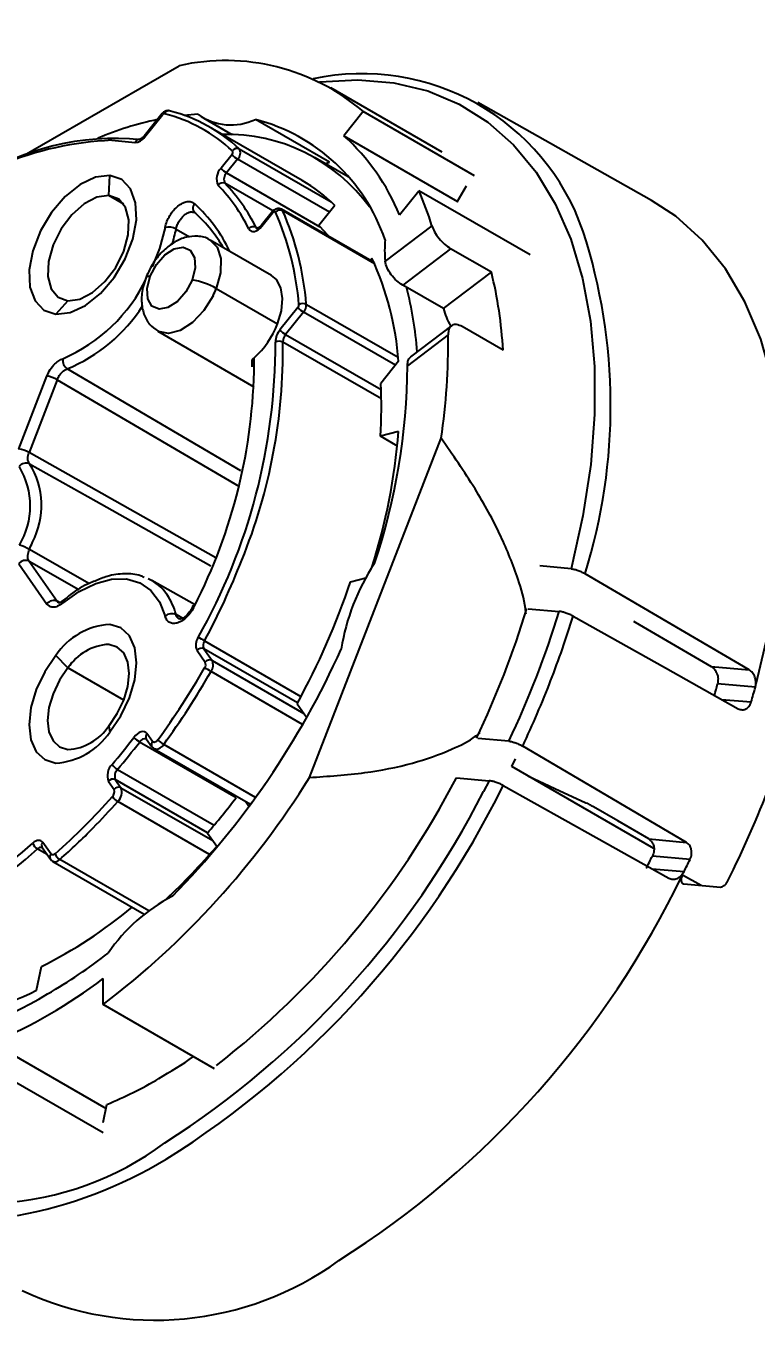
# Model space of a CAD drawing. Header units: millimetres. Extents: x 3975 to 4317, y 206 to 449.
# Drawn here: x 4232.25 to 4246.17, y 275.36 to 300.03 of the extents above; entities that cross this region are included whole.
import ezdxf

# ---------------------------------------------------------------- set-up
doc = ezdxf.new("R2010")
doc.units = ezdxf.units.MM
doc.layers.add('尺寸线', color=3, linetype='Continuous', lineweight=15)
doc.styles.add('VIEW 2.5', font='', dxfattribs={"height": 2.5})
doc.styles.get('VIEW 2.5').set_extended_font_data('SimSun')
doc.dimstyles.new('VIEW 2.5', dxfattribs={"dimtxt": 1, "dimasz": 1, "dimexe": 0.5, "dimexo": 0.2, "dimgap": 0.09, "dimtad": 1, "dimzin": 0, "dimdsep": 46, "dimtxsty": 'VIEW 2.5', "dimcen": 0.09, "dimclrd": 256, "dimclre": 256, "dimclrt": 256, "dimadec": 0, "dimazin": 0, "dimtp": 0.01, "dimtm": 0.01, "dimtfac": 0.6, "dimtmove": 0, "dimatfit": 0, "dimfxl": 1, "dimtolj": 1, "dimtzin": 0, "dimarcsym": 0})

# ---------------------------------------------------------------- blocks, each defined once
blk = doc.blocks.new('*D62')
at = {"layer": 'Defpoints', "color": 0, "transparency": 16777216}
for p in [(4235.3, 348.29), (4234.024, 346.692)]:
    blk.add_point(p, dxfattribs=at)
at = {"layer": '尺寸线', "lineweight": -2, "transparency": 16777216}
for p, q in [((4235.925, 349.071), (4236.549, 349.853)), ((4235.3, 348.29), (4234.024, 346.692)), ((4233.4, 345.911), (4182.184, 281.804))]:
    blk.add_line(p, q, dxfattribs=at)
at = {"layer": '尺寸线', "transparency": 16777216}
for points in [[(4235.794, 349.175), (4236.055, 348.967), (4235.3, 348.29)], [(4233.27, 346.015), (4233.53, 345.807), (4234.024, 346.692)]]:
    blk.add_solid(points, dxfattribs=at)
at = {"layer": '尺寸线', "transparency": 16777216, "insert": (4202.957, 307.807), "char_height": 2.5, "attachment_point": 5, "rotation": 51.3779, "style": 'VIEW 2.5'}
blk.add_mtext('\\A1;∅2.0%%P0.1 * 2\\P(Plastic pillars used for positioning)', dxfattribs=at)

msp = doc.modelspace()

# ---------------------------------------------------------------- linework, layer by layer
at = {"color": 7, "linetype": 'Continuous', "lineweight": 25}
for p, q in [((4232.176, 297.541), (4235.174, 299.272)), ((4240.185, 297.623), (4238.064, 298.848)), ((4244.177, 296.704), (4240.868, 298.567)), ((4234.85, 298.358), (4234.507, 297.931)), ((4234.514, 297.909), (4234.857, 298.336)), ((4234.85, 298.358), (4234.851, 298.359)), ((4235.531, 298.345), (4235.269, 298.325)), ((4238.683, 298.397), (4238.312, 297.935)), ((4240.805, 297.172), (4238.683, 298.397)), ((4235.642, 298.269), (4236.178, 297.96)), ((4237.517, 297.085), (4235.767, 298.095)), ((4238.041, 297.43), (4236.627, 298.247)), ((4238.312, 297.935), (4240.48, 296.683)), ((4236.182, 297.579), (4235.972, 297.318)), ((4236.288, 297.488), (4236.078, 297.227)), ((4238.394, 297.156), (4237.767, 297.518)), ((4237.965, 297.404), (4238.041, 297.43)), ((4233.831, 296.796), (4233.849, 297.176)), ((4239.373, 296.426), (4239.744, 296.887)), ((4241.865, 295.663), (4239.744, 296.887)), ((4240.474, 296.674), (4240.653, 296.984)), ((4238.142, 296.607), (4237.833, 296.224)), ((4236.952, 296.495), (4236.742, 296.234)), ((4236.75, 296.212), (4236.96, 296.473)), ((4236.952, 296.495), (4236.953, 296.496)), ((4238.888, 295.518), (4237.123, 296.537)), ((4239.989, 296.22), (4239.1, 295.544)), ((4236.935, 295.274), (4235.766, 295.945)), ((4238.815, 295.56), (4238.849, 295.601)), ((4240.347, 295.783), (4239.434, 295.089)), ((4241.125, 295.334), (4240.347, 295.783)), ((4240.212, 294.64), (4241.125, 295.334)), ((4235.879, 295.023), (4237.048, 294.349)), ((4240.212, 294.64), (4239.434, 295.089)), ((4233.053, 294.791), (4232.823, 294.533)), ((4237.438, 294.664), (4237.095, 294.237)), ((4237.544, 294.573), (4237.201, 294.146)), ((4234.765, 294.212), (4236.599, 293.148)), ((4240.298, 294.14), (4239.523, 293.551)), ((4240.37, 294.319), (4239.581, 293.719)), ((4241.346, 293.849), (4240.568, 294.298)), ((4236.557, 293.664), (4236.558, 293.531)), ((4239.354, 293.636), (4239.015, 293.215)), ((4232.114, 291.967), (4232.652, 293.354)), ((4232.849, 293.285), (4232.311, 291.898)), ((4237.656, 285.701), (4240.165, 292.171)), ((4239.357, 292.299), (4239.01, 292.206)), ((4239.332, 292.02), (4239.01, 292.206)), ((4233.592, 290.967), (4234.345, 290.542)), ((4232.114, 289.774), (4232.652, 289.008)), ((4232.311, 289.827), (4232.849, 289.061)), ((4242.647, 289.681), (4242.048, 289.735)), ((4235.466, 288.998), (4234.649, 289.458)), ((4238.442, 289.433), (4238.734, 289.511)), ((4241.827, 288.92), (4242.419, 288.867)), ((4233.053, 287.79), (4232.823, 288.027)), ((4235.513, 288.12), (4235.67, 287.897)), ((4235.645, 288.156), (4235.802, 287.932)), ((4245.316, 287.817), (4246.041, 287.752)), ((4246.156, 287.421), (4245.435, 287.485)), ((4237.421, 287.108), (4237.603, 286.849)), ((4233.831, 286.683), (4233.849, 286.569)), ((4234.666, 286.386), (4234.558, 286.539)), ((4234.414, 286.371), (4234.419, 286.378)), ((4234.547, 286.441), (4234.655, 286.287)), ((4234.547, 286.441), (4234.547, 286.441)), ((4234.698, 286.248), (4236.53, 285.19)), ((4241.459, 286.393), (4240.867, 286.446)), ((4241.512, 285.909), (4241.582, 286.054)), ((4244.222, 284.345), (4241.512, 285.909)), ((4233.823, 285.625), (4233.931, 285.472)), ((4233.955, 285.66), (4234.063, 285.507)), ((4240.459, 285.695), (4241.085, 285.639)), ((4236.501, 285.151), (4236.435, 285.245)), ((4235.712, 284.641), (4235.889, 284.389)), ((4244.126, 284.529), (4244.843, 284.465)), ((4232.562, 284.365), (4232.719, 284.142)), ((4232.562, 284.365), (4232.562, 284.365)), ((4232.73, 284.24), (4232.573, 284.464)), ((4232.762, 284.102), (4234.508, 283.095)), ((4244.911, 284.138), (4244.194, 284.202)), ((4244.794, 283.675), (4245.491, 283.612)), ((4234.505, 283.092), (4234.499, 283.1)), ((4232.454, 281.645), (4232.547, 282.099)), ((4233.725, 281.374), (4233.725, 281.869)), ((4235.846, 280.149), (4233.725, 281.374)), ((4231.604, 280.644), (4233.779, 279.388)), ((4233.725, 278.924), (4231.604, 280.149)), ((4233.725, 279.126), (4233.795, 279.469))]:
    msp.add_line(p, q, dxfattribs=at)
at = {"color": 8, "linetype": 'Continuous', "lineweight": 25}
for p, q in [((4233.888, 297.849), (4234.331, 297.808)), ((4236.319, 297.687), (4238.069, 296.677)), ((4238.038, 296.478), (4236.288, 297.488)), ((4236.078, 297.227), (4237.857, 296.2)), ((4236.96, 296.502), (4236.045, 297.031)), ((4234.116, 296.631), (4233.831, 296.796)), ((4237.146, 296.51), (4238.896, 295.5)), ((4235.114, 296.157), (4235.368, 296.006)), ((4236.635, 296.191), (4236.667, 296.172)), ((4237.597, 294.722), (4239.347, 293.712)), ((4239.295, 293.563), (4237.544, 294.573)), ((4237.201, 294.146), (4239.021, 293.096)), ((4239.027, 292.92), (4237.148, 294.004)), ((4236.604, 293.588), (4236.601, 293.705)), ((4236.347, 291.55), (4233.038, 293.493)), ((4232.849, 293.285), (4236.309, 291.255)), ((4235.869, 289.892), (4232.311, 291.898)), ((4232.319, 291.684), (4233.592, 290.967)), ((4234.345, 290.542), (4235.774, 289.737)), ((4233.452, 289.402), (4232.319, 290.05)), ((4232.311, 289.827), (4233.26, 289.284)), ((4232.905, 289.03), (4232.849, 289.061)), ((4235.267, 288.721), (4235.114, 288.806)), ((4235.658, 288.306), (4237.495, 287.245)), ((4237.43, 287.125), (4235.645, 288.156)), ((4234.116, 287.177), (4233.053, 287.79)), ((4237.526, 286.714), (4235.78, 287.723)), ((4235.802, 287.932), (4237.552, 286.922)), ((4245.512, 287.191), (4246.077, 287.141)), ((4236.259, 285.316), (4234.419, 286.378)), ((4236.628, 285.323), (4234.878, 286.333)), ((4233.998, 285.854), (4235.84, 284.791)), ((4235.715, 284.644), (4233.955, 285.66)), ((4234.063, 285.507), (4235.813, 284.497)), ((4241.085, 285.639), (4240.976, 285.433)), ((4235.751, 284.232), (4234.001, 285.242)), ((4232.656, 284.232), (4232.469, 284.34)), ((4234.592, 283.161), (4232.899, 284.139)), ((4244.187, 283.963), (4244.798, 283.908)), ((4245.126, 283.645), (4244.765, 283.842))]:
    msp.add_line(p, q, dxfattribs=at)
at = {"color": 8, "linetype": 'Continuous', "lineweight": 25, "flags": 128}
for points in [[(4237.845, 298.964), (4237.855, 298.966), (4238.576, 299.004), (4239.263, 298.946), (4239.91, 298.79), (4240.509, 298.539), (4241.057, 298.195), (4241.548, 297.761), (4241.978, 297.241), (4242.342, 296.639), (4242.638, 295.962), (4242.863, 295.214), (4243.014, 294.404), (4243.091, 293.538), (4243.092, 292.624), (4243.018, 291.671), (4242.869, 290.687), (4242.647, 289.681)], [(4234.857, 298.336), (4234.852, 298.345), (4234.849, 298.353), (4234.85, 298.357), (4234.85, 298.358)], [(4234.507, 297.931), (4234.507, 297.931), (4234.506, 297.926), (4234.509, 297.919), (4234.514, 297.909)], [(4236.96, 296.473), (4236.954, 296.482), (4236.951, 296.489), (4236.952, 296.494), (4236.952, 296.495)], [(4237.123, 296.537), (4237.135, 296.527), (4237.146, 296.51)], [(4234.906, 296.19), (4234.796, 295.786), (4234.659, 295.44)], [(4236.635, 296.191), (4236.646, 296.175), (4236.657, 296.167)], [(4236.742, 296.234), (4236.742, 296.233), (4236.742, 296.228), (4236.744, 296.221), (4236.75, 296.212)], [(4235.767, 295.944), (4235.896, 295.814), (4235.967, 295.597), (4235.961, 295.323), (4235.879, 295.023)], [(4234.542, 295.24), (4234.544, 295.243), (4234.558, 295.253), (4234.584, 295.257), (4234.621, 295.256)], [(4235.818, 294.886), (4235.644, 294.605), (4235.428, 294.376), (4235.195, 294.224), (4234.969, 294.165), (4234.776, 294.206), (4234.765, 294.212)], [(4235.435, 288.97), (4235.436, 288.972), (4235.44, 288.973), (4235.45, 288.971), (4235.464, 288.967)]]:
    msp.add_lwpolyline(points, dxfattribs=at)
at = {"color": 7, "linetype": 'Continuous', "lineweight": 25, "flags": 128}
for points in [[(4233.849, 297.176), (4233.578, 297.145), (4233.287, 297.009), (4233.001, 296.78), (4232.741, 296.476), (4232.53, 296.121), (4232.384, 295.745), (4232.315, 295.378), (4232.329, 295.049), (4232.425, 294.786), (4232.594, 294.609), (4232.823, 294.533)], [(4232.823, 294.533), (4233.094, 294.564), (4233.385, 294.7), (4233.671, 294.929), (4233.931, 295.233), (4234.142, 295.588), (4234.288, 295.964), (4234.357, 296.331), (4234.343, 296.66), (4234.247, 296.923), (4234.078, 297.1), (4233.849, 297.176)], [(4233.831, 296.796), (4233.604, 296.765), (4233.361, 296.64), (4233.126, 296.431), (4232.922, 296.16), (4232.769, 295.854), (4232.681, 295.541), (4232.669, 295.253), (4232.732, 295.018), (4232.864, 294.859), (4233.053, 294.791)], [(4233.053, 294.791), (4233.28, 294.821), (4233.523, 294.947), (4233.758, 295.155), (4233.963, 295.426), (4234.116, 295.733), (4234.203, 296.046), (4234.216, 296.334), (4234.153, 296.569), (4234.02, 296.728), (4233.831, 296.796)], [(4246.174, 287.487), (4246.421, 288.536), (4246.592, 289.563), (4246.683, 290.559), (4246.696, 291.515), (4246.628, 292.423), (4246.482, 293.272), (4246.258, 294.056), (4245.958, 294.768), (4245.586, 295.399), (4245.145, 295.945), (4244.638, 296.401), (4244.177, 296.704)], [(4236.96, 296.473), (4236.966, 296.48), (4236.974, 296.486), (4236.981, 296.49), (4236.989, 296.493), (4236.995, 296.493), (4237.001, 296.491), (4237.006, 296.488), (4237.01, 296.482)], [(4237.112, 296.541), (4237.12, 296.538), (4237.123, 296.537)], [(4236.5, 296.161), (4236.519, 296.135), (4236.543, 296.117), (4236.573, 296.11), (4236.607, 296.112), (4236.643, 296.124), (4236.68, 296.145), (4236.716, 296.175), (4236.75, 296.212)], [(4237.833, 296.224), (4237.937, 296.118), (4238.032, 296.012)], [(4234.621, 295.256), (4234.739, 295.48), (4234.9, 295.665), (4235.079, 295.782), (4235.249, 295.813), (4235.384, 295.755), (4235.464, 295.615), (4235.475, 295.415), (4235.418, 295.185)], [(4235.418, 295.185), (4235.299, 294.961), (4235.138, 294.776), (4234.959, 294.659), (4234.789, 294.628), (4234.654, 294.686), (4234.575, 294.827), (4234.563, 295.027), (4234.621, 295.256)], [(4237.048, 294.349), (4237.121, 294.599), (4237.143, 294.834), (4237.111, 295.038), (4237.029, 295.193), (4236.935, 295.274)], [(4232.955, 289.027), (4233.268, 289.249), (4233.582, 289.403), (4233.886, 289.483), (4234.168, 289.487), (4234.42, 289.414), (4234.632, 289.267), (4234.796, 289.052), (4234.906, 288.775)], [(4246.041, 287.752), (4244.289, 288.78), (4242.912, 289.587)], [(4242.683, 288.777), (4244.446, 287.789), (4245.831, 287.012)], [(4233.849, 286.569), (4234.061, 286.879), (4234.224, 287.219), (4234.326, 287.563), (4234.361, 287.89), (4234.326, 288.176), (4234.224, 288.403), (4234.061, 288.554), (4233.849, 288.619)], [(4243.831, 288.682), (4243.866, 288.662), (4245.316, 287.817)], [(4233.831, 286.683), (4233.992, 286.919), (4234.116, 287.177), (4234.193, 287.438), (4234.22, 287.686), (4234.193, 287.903), (4234.116, 288.075), (4233.992, 288.189), (4233.831, 288.239)], [(4232.823, 288.027), (4232.611, 287.717), (4232.448, 287.377), (4232.346, 287.033), (4232.311, 286.706), (4232.346, 286.42), (4232.448, 286.193), (4232.611, 286.042), (4232.823, 285.977)], [(4233.053, 287.79), (4232.892, 287.554), (4232.769, 287.297), (4232.691, 287.036), (4232.664, 286.788), (4232.691, 286.571), (4232.769, 286.399), (4232.892, 286.284), (4233.053, 286.234)], [(4234.558, 286.539), (4234.538, 286.56), (4234.511, 286.573), (4234.481, 286.577), (4234.447, 286.571), (4234.412, 286.556), (4234.377, 286.533), (4234.342, 286.503), (4234.311, 286.466)], [(4234.655, 286.287), (4234.653, 286.29), (4234.648, 286.301)], [(4234.767, 286.418), (4234.754, 286.402), (4234.741, 286.39), (4234.726, 286.38), (4234.712, 286.373), (4234.698, 286.371), (4234.685, 286.372), (4234.674, 286.377), (4234.666, 286.386)], [(4234.725, 286.239), (4234.714, 286.241), (4234.698, 286.248)], [(4244.843, 284.465), (4243.095, 285.492), (4241.721, 286.3)], [(4241.351, 285.549), (4243.119, 284.56), (4244.507, 283.784)], [(4241.829, 285.726), (4242.334, 285.493), (4242.926, 285.22)], [(4244.126, 284.529), (4243.536, 284.874), (4243.072, 285.145)], [(4232.573, 284.464), (4232.558, 284.481), (4232.539, 284.493), (4232.517, 284.5), (4232.493, 284.501), (4232.467, 284.497), (4232.439, 284.487), (4232.412, 284.472), (4232.384, 284.452)], [(4232.719, 284.142), (4232.718, 284.145), (4232.712, 284.155)], [(4232.81, 284.248), (4232.798, 284.239), (4232.787, 284.232), (4232.776, 284.228), (4232.765, 284.225), (4232.754, 284.226), (4232.745, 284.228), (4232.737, 284.233), (4232.73, 284.24)], [(4232.782, 284.095), (4232.769, 284.099), (4232.762, 284.102)]]:
    msp.add_lwpolyline(points, dxfattribs=at)
at = {"color": 7, "linetype": 'Continuous', "lineweight": 25}
for centre, radius, start, end in [((4236.054, 295.327), 4.042, 49.4109, 102.5694), ((4238.662, 294.666), 4.453, 18.9562, 102.1386), ((4234.893, 298.314), 0.0421, 86.4203, 148.2392), ((4234.144, 295.448), 3.004, 47.0245, 75.5087), ((4234.975, 298.349), 0.0657, 59.9592, 93.6177), ((4234.248, 295.464), 3.038, 47.0245, 75.5087), ((4236.163, 299.234), 1.091, 234.618, 295.163), ((4236.081, 292.022), 6.362, 101.9846, 112.7386), ((4235.734, 294.806), 3.555, 18.8537, 75.4465), ((4234.136, 291.793), 6.061, 92.3404, 133.1317), ((4233.944, 292.916), 4.967, 84.2725, 123.0946), ((4234.329, 298.029), 0.22, 270.4606, 327.2549), ((4236.08, 294.604), 3.36, 35.9772, 91.4259), ((4235.543, 294.861), 4.137, 22.2207, 47.9807), ((4236.144, 297.619), 0.0547, 313.3046, 28.8622), ((4236.479, 297.818), 0.381, 218.7705, 239.8956), ((4236.279, 297.595), 0.1, 66.3822, 149.6488), ((4236.175, 297.608), 0.164, 313.3076, 28.8631), ((4236.165, 297.117), 0.279, 133.8451, 207.0859), ((4236.269, 297.557), 0.381, 218.7705, 239.8956), ((4236.194, 297.107), 0.167, 133.8451, 207.0859), ((4235.985, 294.437), 3.059, 45.1812, 59.9415), ((4236.004, 296.937), 0.102, 66.331, 148.369), ((4233.522, 294.687), 3.323, 26.3207, 43.8806), ((4233.621, 294.699), 3.363, 26.3207, 43.8806), ((4234.406, 294.555), 5.826, 16.6002, 23.5985), ((4235.561, 296.56), 0.127, 139.7682, 233.5186), ((4233.539, 294.333), 2.881, 30.5737, 47.5102), ((4237.097, 296.404), 0.117, 65.3868, 138.0185), ((4231.9, 294.253), 5.575, 4.7446, 23.5695), ((4231.978, 294.256), 5.638, 4.7446, 23.5696), ((4234.963, 295.883), 0.312, 61.1617, 100.5065), ((4236.588, 296.086), 0.115, 65.5544, 139.4124), ((4241.51, 295.766), 2.42, 175.5252, 185.2559), ((4233.768, 293.247), 5.599, 3.9875, 24.8572), ((4235.214, 293.865), 1.336, 60.1311, 81.2222), ((4233.443, 293.431), 7.914, 3.0278, 13.9162), ((4234.32, 295.629), 1.672, 333.6179, 338.7679), ((4232.851, 293.305), 6.879, 4.2766, 14.6848), ((4237.382, 294.712), 0.0737, 319.6769, 1.5717), ((4237.736, 294.903), 0.381, 218.7705, 239.8956), ((4237.534, 294.596), 0.141, 63.3868, 123.3557), ((4237.376, 294.716), 0.221, 319.6769, 1.5717), ((4241.505, 294.971), 1.334, 194.3369, 209.5181), ((4235.507, 294.94), 1.65, 311.5266, 339.0104), ((4237.384, 293.995), 0.377, 140.0079, 179.1594), ((4237.393, 294.476), 0.381, 218.7705, 239.8956), ((4237.375, 294.001), 0.226, 140.0079, 179.1594), ((4228.883, 293.92), 11.417, 351.1841, 1.1038), ((4225.618, 293.973), 11.39, 330.5375, 0.1397), ((4226.59, 293.837), 10.56, 337.7826, 0.9038), ((4237.081, 293.872), 0.148, 62.9438, 120.0261), ((4233.15, 293.655), 0.197, 171.094, 235.4552), ((4226.179, 293.71), 10.426, 332.9447, 359.3288), ((4227.549, 293.606), 11.974, 341.3666, 359.734), ((4232.564, 292.789), 0.572, 60.1742, 81.2222), ((4230.948, 292.751), 8.08, 356.1293, 3.2904), ((4227.68, 293.249), 11.715, 342.3794, 355.3475), ((4232.026, 291.402), 0.572, 60.174, 81.2224), ((4232.257, 291.542), 0.155, 66.8069, 147.6129), ((4231.05, 290.886), 1.499, 332.1081, 32.1763), ((4230.887, 290.878), 1.447, 328.918, 31.082), ((4229.681, 291.231), 2.89, 335.8975, 338.785), ((4231.904, 289.33), 0.831, 60.0922, 74.4958), ((4232.245, 289.678), 0.163, 66.3199, 143.9357), ((4223.289, 294.93), 14.03, 331.8286, 338.7503), ((4242.32, 287.514), 4.107, 146.5045, 171.0841), ((4234.219, 288.699), 0.872, 34.497, 65.332), ((4225.033, 293.937), 14.145, 331.1345, 341.4347), ((4233.924, 288.5), 1.228, 14.4248, 34.3904), ((4232.784, 288.912), 0.163, 66.319, 143.9365), ((4235.033, 288.633), 0.191, 64.9548, 131.6702), ((4225.199, 293.94), 17.342, 334.4058, 343.1829), ((4224.296, 294.475), 18.97, 334.783, 342.8057), ((4224.822, 294.304), 18.696, 338.8071, 342.8049), ((4233.928, 287.298), 1.324, 93.4295, 146.5651), ((4233.891, 287.237), 1.004, 93.4295, 146.5651), ((4235.748, 288.226), 0.258, 145.9594, 204.3295), ((4234.795, 286.812), 1.725, 59.9937, 64.6249), ((4235.786, 288.219), 0.155, 145.9594, 204.3295), ((4223.463, 294.808), 16.228, 315.5256, 335.7805), ((4235.601, 288.056), 0.109, 66.028, 143.9743), ((4222.425, 295.401), 15.265, 323.9495, 330.1005), ((4222.398, 295.417), 15.437, 323.9495, 330.1005), ((4235.573, 287.854), 0.106, 324.1214, 23.7833), ((4216.85, 254.933), 37.861, 60.0022, 60.2131), ((4235.758, 287.833), 0.109, 66.028, 143.9743), ((4235.608, 287.847), 0.212, 324.1214, 23.7833), ((4223.749, 294.718), 19.846, 334.9017, 338.8137), ((4230.361, 291.436), 15.584, 344.4851, 345.3131), ((4229.245, 292.063), 17.537, 343.7, 344.6503), ((4232.744, 287.298), 1.324, 273.4295, 326.5651), ((4232.993, 287.237), 1.004, 273.4295, 326.5651), ((4223.742, 294.536), 13.297, 319.7747, 322.6361), ((4223.725, 294.544), 13.455, 319.7745, 322.5988), ((4234.644, 286.767), 0.449, 222.037, 239.9491), ((4235.148, 286.8), 0.539, 225.1043, 239.9826), ((4234.104, 285.733), 0.301, 134.1669, 201.0755), ((4234.165, 286.142), 0.333, 215.5516, 239.8219), ((4234.124, 285.725), 0.18, 134.1669, 201.0755), ((4223.906, 294.24), 16.185, 307.3488, 328.1585), ((4233.911, 285.561), 0.109, 66.028, 143.9743), ((4234.019, 285.408), 0.109, 66.028, 143.9743), ((4233.835, 285.421), 0.244, 312.9575, 20.7944), ((4225.592, 293.3), 17.562, 302.1058, 333.8102), ((4225.634, 293.417), 16.715, 307.8188, 332.4877), ((4224.4, 294.231), 15.129, 323.1181, 325.1264), ((4225.524, 293.68), 22.435, 333.6459, 338.7681), ((4224.351, 293.79), 12.752, 311.5569, 318.4924), ((4223.923, 294.184), 13.473, 315.5018, 318.4197), ((4233.817, 285.428), 0.122, 312.9575, 20.7944), ((4234.152, 285.5), 0.299, 212.6127, 239.7341), ((4225.59, 293.285), 17.274, 302.6169, 332.9639), ((4225.341, 293.604), 13.707, 319.1645, 322.7955), ((4224.65, 293.464), 12.45, 311.4931, 315.5186), ((4228.451, 288.558), 5.826, 266.5046, 313.6111), ((4228.219, 288.947), 6.128, 273.8491, 312.818), ((4232.569, 284.503), 0.191, 195.5309, 238.7476), ((4225.831, 293.032), 13.261, 313.2666, 319.3255), ((4233.005, 284.316), 0.207, 199.1775, 239.0334), ((4227.532, 292.465), 18.598, 332.83, 333.6218), ((4226.451, 293.094), 20.518, 333.4023, 334.1174), ((4228.687, 291.576), 17.841, 302.2799, 334.3123), ((4236.589, 280.464), 3.352, 117.4664, 145.6607), ((4228.617, 289.997), 8.821, 296.4558, 309.8977), ((4227.484, 290.492), 10.314, 300.1536, 307.914), ((4227.909, 289.493), 9.589, 292.6597, 307.3349), ((4229.302, 287.055), 6.43, 274.4155, 301.5257), ((4229.997, 286.583), 5.516, 273.5341, 296.4574), ((4229.634, 288.865), 10.286, 300.0523, 304.4136), ((4230.462, 287.412), 8.615, 292.7648, 300.1281), ((4234.711, 281.333), 5.977, 244.9384, 305.8975)]:
    msp.add_arc(centre, radius, start, end, dxfattribs=at)
at = {"color": 8, "linetype": 'Continuous', "lineweight": 25}
for centre, radius, start, end in [((4234.982, 298.322), 0.0928, 96.8091, 158.3768), ((4234.41, 297.784), 0.0825, 84.6371, 162.9214), ((4233.392, 294.401), 3.052, 25.8134, 47.2486), ((4231.672, 296.868), 3.515, 343.3779, 348.3156), ((4232.606, 292.79), 10.792, 342.7384, 17.9332), ((4231.719, 296.568), 3.136, 293.2132, 334.3804), ((4231.87, 296.351), 3.088, 292.2371, 327.4938), ((4233.005, 289.046), 0.0534, 137.3587, 200.2645), ((4234.615, 286.483), 0.08, 135.3831, 211.7306), ((4234.525, 286.32), 0.121, 79.0772, 151.1745), ((4234.73, 286.328), 0.0862, 137.6076, 198.2672), ((4234.717, 286.424), 0.185, 272.4195, 330.484), ((4232.536, 284.276), 0.0917, 72.2938, 136.182), ((4232.63, 284.407), 0.08, 135.3831, 211.7306), ((4232.794, 284.182), 0.0862, 137.6039, 198.3254), ((4232.797, 284.232), 0.138, 263.7467, 317.3739), ((4231.409, 283.433), 5.854, 240.3092, 306.6255), ((4230.567, 285.67), 8.457, 280.3644, 301.0264)]:
    msp.add_arc(centre, radius, start, end, dxfattribs=at)
at = {"color": 7, "linetype": 'Continuous', "lineweight": 25}
for points, knots in [([(4248.889, 308.803), (4248.881, 308.806), (4248.578, 308.898), (4247.942, 309), (4246.983, 309.104), (4245.988, 309.11), (4244.965, 309.031), (4243.917, 308.863), (4242.849, 308.609), (4241.765, 308.268), (4240.669, 307.842), (4239.565, 307.333), (4238.459, 306.743), (4237.353, 306.075), (4236.253, 305.331), (4235.163, 304.514), (4234.086, 303.627), (4233.026, 302.674), (4231.988, 301.659), (4230.975, 300.585), (4229.992, 299.457), (4229.04, 298.278), (4228.125, 297.053), (4227.249, 295.788), (4226.416, 294.486), (4225.628, 293.152), (4224.889, 291.792), (4224.202, 290.41), (4223.569, 289.012), (4222.992, 287.602), (4222.474, 286.187), (4222.017, 284.771), (4221.622, 283.36), (4221.291, 281.959), (4221.025, 280.572), (4220.826, 279.206), (4220.695, 277.865), (4220.641, 276.803), (4220.637, 276.193), (4220.636, 276.01)], [0, 0, 0, 0, 0.000674, 0.0284, 0.056208, 0.084111, 0.112112, 0.140201, 0.168363, 0.196582, 0.224839, 0.253121, 0.281416, 0.309715, 0.338011, 0.3663, 0.394581, 0.422853, 0.451117, 0.479372, 0.507619, 0.535861, 0.564097, 0.592329, 0.620558, 0.648786, 0.677015, 0.705244, 0.733476, 0.761712, 0.789952, 0.8182, 0.846455, 0.874719, 0.902994, 0.931279, 0.959576, 0.987884, 1, 1, 1, 1]), ([(4234.971, 298.414), (4234.961, 298.415), (4234.94, 298.416), (4234.907, 298.405), (4234.876, 298.385), (4234.859, 298.368), (4234.851, 298.359)], [0, 0, 0, 0, 0.260833, 0.522256, 0.772128, 1, 1, 1, 1]), ([(4234.507, 297.931), (4234.495, 297.918), (4234.472, 297.893), (4234.44, 297.872), (4234.419, 297.866), (4234.418, 297.866), (4234.418, 297.866)], [0, 0, 0, 0, 0.293374, 0.542792, 0.804523, 1, 1, 1, 1]), ([(4234.906, 296.19), (4234.916, 296.228), (4234.936, 296.303), (4234.993, 296.416), (4235.065, 296.517), (4235.149, 296.6), (4235.238, 296.657), (4235.325, 296.685), (4235.404, 296.683), (4235.444, 296.656), (4235.464, 296.642)], [0, 0, 0, 0, 0.124892, 0.249866, 0.374897, 0.499958, 0.625024, 0.750069, 0.875068, 1, 1, 1, 1]), ([(4235.434, 296.481), (4235.438, 296.481), (4235.458, 296.481), (4235.473, 296.469), (4235.486, 296.458)], [0, 0, 0, 0, 0.150146, 1, 1, 1, 1]), ([(4237.122, 296.537), (4237.108, 296.543), (4237.081, 296.553), (4237.033, 296.548), (4236.995, 296.532), (4236.969, 296.512), (4236.958, 296.501), (4236.953, 296.496)], [0, 0, 0, 0, 0.262333, 0.508294, 0.758741, 0.881896, 1, 1, 1, 1]), ([(4236.742, 296.234), (4236.73, 296.22), (4236.708, 296.195), (4236.675, 296.174), (4236.655, 296.168), (4236.654, 296.168), (4236.654, 296.168)], [0, 0, 0, 0, 0.2932056, 0.5424805, 0.8040616, 1, 1, 1, 1]), ([(4239.989, 296.22), (4240.003, 296.182), (4240.033, 296.106), (4240.123, 295.977), (4240.233, 295.86), (4240.309, 295.809), (4240.347, 295.783)], [0, 0, 0, 0, 0.251416, 0.502006, 0.751517, 1, 1, 1, 1]), ([(4235.765, 295.941), (4235.76, 295.945), (4235.695, 296), (4235.529, 296.028), (4235.305, 296.013), (4235.082, 295.919), (4234.869, 295.755), (4234.673, 295.522), (4234.586, 295.335), (4234.542, 295.24)], [0, 0, 0, 0, 0.014285, 0.168569, 0.314835, 0.468136, 0.637387, 0.816789, 1, 1, 1, 1]), ([(4239.434, 295.089), (4239.396, 295.115), (4239.32, 295.166), (4239.211, 295.285), (4239.127, 295.418), (4239.109, 295.502), (4239.1, 295.544)], [0, 0, 0, 0, 0.2497305, 0.5000986, 0.7505557, 1, 1, 1, 1]), ([(4234.542, 295.24), (4234.524, 295.187), (4234.471, 295.035), (4234.444, 294.792), (4234.488, 294.54), (4234.594, 294.335), (4234.712, 294.254), (4234.766, 294.216)], [0, 0, 0, 0, 0.13562, 0.392056, 0.615861, 0.821396, 1, 1, 1, 1]), ([(4240.568, 294.298), (4240.531, 294.314), (4240.458, 294.348), (4240.368, 294.328), (4240.308, 294.26), (4240.301, 294.18), (4240.298, 294.14)], [0, 0, 0, 0, 0.248611, 0.498378, 0.748726, 1, 1, 1, 1]), ([(4232.652, 293.354), (4232.671, 293.397), (4232.71, 293.482), (4232.793, 293.582), (4232.878, 293.653), (4232.929, 293.675), (4232.955, 293.686)], [0, 0, 0, 0, 0.27936, 0.559731, 0.779599, 1, 1, 1, 1]), ([(4236.601, 293.705), (4236.591, 293.695), (4236.569, 293.673), (4236.557, 293.645), (4236.558, 293.629), (4236.559, 293.626)], [0, 0, 0, 0, 0.413404, 0.869928, 1, 1, 1, 1]), ([(4239.523, 293.551), (4239.526, 293.592), (4239.531, 293.668), (4239.572, 293.704), (4239.59, 293.721)], [0, 0, 0, 0, 0.548167, 1, 1, 1, 1]), ([(4232.849, 293.285), (4232.861, 293.312), (4232.885, 293.365), (4232.937, 293.428), (4232.99, 293.472), (4233.022, 293.486), (4233.038, 293.493)], [0, 0, 0, 0, 0.279802, 0.559536, 0.779757, 1, 1, 1, 1]), ([(4241.786, 288.813), (4241.782, 288.85), (4241.76, 289.079), (4241.607, 289.587), (4241.299, 290.358), (4240.8, 291.258), (4240.387, 291.852), (4240.165, 292.171)], [0, 0, 0, 0, 0.0291054, 0.1784913, 0.4128317, 0.6855446, 1, 1, 1, 1]), ([(4232.319, 291.684), (4232.309, 291.698), (4232.291, 291.725), (4232.282, 291.798), (4232.3, 291.86), (4232.311, 291.898)], [0, 0, 0, 0, 0.280748, 0.56143, 1, 1, 1, 1]), ([(4232.311, 289.827), (4232.303, 289.842), (4232.287, 289.873), (4232.284, 289.95), (4232.305, 290.012), (4232.319, 290.05)], [0, 0, 0, 0, 0.280871, 0.561535, 1, 1, 1, 1]), ([(4242.647, 289.681), (4242.658, 289.68), (4242.679, 289.677), (4242.723, 289.667), (4242.781, 289.648), (4242.852, 289.62), (4242.892, 289.598), (4242.912, 289.587)], [0, 0, 0, 0, 0.159005, 0.297111, 0.509809, 0.762338, 1, 1, 1, 1]), ([(4233.569, 289.447), (4233.531, 289.433), (4233.376, 289.377), (4233.172, 289.243), (4233.012, 289.118), (4232.966, 289.082)], [0, 0, 0, 0, 0.188527, 0.768213, 1, 1, 1, 1]), ([(4234.507, 289.513), (4234.484, 289.525), (4234.371, 289.58), (4234.131, 289.591), (4233.838, 289.561), (4233.647, 289.48), (4233.569, 289.447)], [0, 0, 0, 0, 0.08792, 0.424488, 0.765731, 1, 1, 1, 1]), ([(4232.955, 289.027), (4232.922, 289.004), (4232.856, 288.957), (4232.767, 288.942), (4232.696, 288.959), (4232.667, 288.992), (4232.652, 289.008)], [0, 0, 0, 0, 0.279273, 0.559654, 0.77956, 1, 1, 1, 1]), ([(4232.966, 289.082), (4232.948, 289.068), (4232.912, 289.041), (4232.905, 289.031), (4232.902, 289.026)], [0, 0, 0, 0, 0.511836, 1, 1, 1, 1]), ([(4235.464, 288.967), (4235.444, 288.931), (4235.404, 288.858), (4235.325, 288.764), (4235.238, 288.692), (4235.149, 288.647), (4235.065, 288.632), (4234.993, 288.65), (4234.936, 288.696), (4234.916, 288.749), (4234.906, 288.775)], [0, 0, 0, 0, 0.12491, 0.249884, 0.374905, 0.499953, 0.625008, 0.750048, 0.875053, 1, 1, 1, 1]), ([(4235.437, 288.975), (4235.426, 288.952), (4235.405, 288.908), (4235.354, 288.833), (4235.289, 288.762), (4235.217, 288.717), (4235.186, 288.723), (4235.17, 288.727)], [0, 0, 0, 0, 0.135344, 0.266931, 0.519472, 0.762376, 1, 1, 1, 1]), ([(4242.683, 288.777), (4242.663, 288.787), (4242.632, 288.803), (4242.584, 288.823), (4242.537, 288.84), (4242.491, 288.854), (4242.448, 288.864), (4242.429, 288.866), (4242.419, 288.867)], [0, 0, 0, 0, 0.244473, 0.371222, 0.500667, 0.720222, 0.852688, 1, 1, 1, 1]), ([(4245.316, 287.817), (4245.337, 287.801), (4245.37, 287.777), (4245.404, 287.725), (4245.432, 287.665), (4245.451, 287.58), (4245.44, 287.517), (4245.435, 287.485)], [0, 0, 0, 0, 0.2348667, 0.3616371, 0.4944557, 0.7443391, 1, 1, 1, 1]), ([(4246.156, 287.421), (4246.161, 287.443), (4246.169, 287.484), (4246.165, 287.55), (4246.151, 287.609), (4246.128, 287.66), (4246.095, 287.712), (4246.062, 287.736), (4246.041, 287.752)], [0, 0, 0, 0, 0.183316, 0.328775, 0.505285, 0.637314, 0.763879, 1, 1, 1, 1]), ([(4245.831, 287.012), (4245.855, 287.003), (4245.904, 286.984), (4245.977, 287.002), (4246.027, 287.044), (4246.06, 287.093), (4246.071, 287.124), (4246.077, 287.141)], [0, 0, 0, 0, 0.24559, 0.496173, 0.726058, 0.85763, 1, 1, 1, 1]), ([(4237.656, 285.701), (4238.009, 285.725), (4238.67, 285.769), (4239.586, 285.943), (4240.29, 286.194), (4240.722, 286.404), (4240.885, 286.537), (4240.911, 286.559)], [0, 0, 0, 0, 0.314364, 0.587078, 0.82151, 0.970773, 1, 1, 1, 1]), ([(4234.648, 286.301), (4234.652, 286.294), (4234.661, 286.279), (4234.686, 286.255), (4234.71, 286.245), (4234.726, 286.239)], [0, 0, 0, 0, 0.2360035, 0.4835015, 1, 1, 1, 1]), ([(4241.459, 286.393), (4241.469, 286.392), (4241.488, 286.389), (4241.532, 286.379), (4241.59, 286.361), (4241.662, 286.332), (4241.702, 286.31), (4241.721, 286.3)], [0, 0, 0, 0, 0.149192, 0.283379, 0.505872, 0.757894, 1, 1, 1, 1]), ([(4241.351, 285.549), (4241.331, 285.559), (4241.301, 285.575), (4241.253, 285.595), (4241.207, 285.612), (4241.16, 285.625), (4241.117, 285.635), (4241.096, 285.638), (4241.085, 285.639)], [0, 0, 0, 0, 0.240075, 0.366494, 0.496959, 0.706578, 0.842912, 1, 1, 1, 1]), ([(4242.926, 285.22), (4242.955, 285.206), (4243.007, 285.181), (4243.052, 285.156), (4243.072, 285.145)], [0, 0, 0, 0, 0.560055, 1, 1, 1, 1]), ([(4244.126, 284.529), (4244.147, 284.512), (4244.191, 284.479), (4244.224, 284.395), (4244.227, 284.316), (4244.215, 284.251), (4244.201, 284.219), (4244.194, 284.202)], [0, 0, 0, 0, 0.246473, 0.496065, 0.728216, 0.85926, 1, 1, 1, 1]), ([(4244.911, 284.138), (4244.919, 284.155), (4244.932, 284.188), (4244.944, 284.252), (4244.94, 284.331), (4244.907, 284.415), (4244.864, 284.448), (4244.843, 284.465)], [0, 0, 0, 0, 0.142202, 0.273634, 0.50332, 0.754144, 1, 1, 1, 1]), ([(4232.712, 284.155), (4232.721, 284.142), (4232.739, 284.115), (4232.768, 284.102), (4232.782, 284.095)], [0, 0, 0, 0, 0.4897, 1, 1, 1, 1]), ([(4244.507, 283.784), (4244.531, 283.774), (4244.567, 283.76), (4244.622, 283.764), (4244.67, 283.778), (4244.718, 283.806), (4244.764, 283.85), (4244.786, 283.887), (4244.798, 283.908)], [0, 0, 0, 0, 0.23588, 0.362351, 0.494296, 0.669611, 0.815527, 1, 1, 1, 1]), ([(4244.765, 283.842), (4244.76, 283.831), (4244.751, 283.81), (4244.743, 283.779), (4244.74, 283.75), (4244.742, 283.725), (4244.75, 283.704), (4244.761, 283.688), (4244.776, 283.678), (4244.788, 283.676), (4244.794, 283.675)], [0, 0, 0, 0, 0.134437, 0.266176, 0.395218, 0.521562, 0.645212, 0.766167, 0.884429, 1, 1, 1, 1])]:
    msp.add_open_spline(points, degree=3, knots=knots, dxfattribs=at)
at = {"color": 8, "linetype": 'Continuous', "lineweight": 25}
for points, knots in [([(4235.114, 296.157), (4235.12, 296.182), (4235.133, 296.233), (4235.172, 296.308), (4235.22, 296.376), (4235.276, 296.431), (4235.335, 296.468), (4235.39, 296.487), (4235.421, 296.483), (4235.434, 296.481)], [0, 0, 0, 0, 0.1472337, 0.2942238, 0.4409763, 0.5874974, 0.7337932, 0.8798699, 1, 1, 1, 1]), ([(4232.903, 289.028), (4232.895, 289.029), (4232.872, 289.033), (4232.858, 289.051), (4232.849, 289.061)], [0, 0, 0, 0, 0.382966, 1, 1, 1, 1]), ([(4235.172, 288.727), (4235.159, 288.735), (4235.132, 288.753), (4235.12, 288.788), (4235.114, 288.806)], [0, 0, 0, 0, 0.48946, 1, 1, 1, 1])]:
    msp.add_open_spline(points, degree=3, knots=knots, dxfattribs=at)
at = {"color": 7, "linetype": 'Continuous', "lineweight": 25}
msp.add_open_spline([(4245.491, 283.612), (4245.503, 283.613), (4245.526, 283.614), (4245.564, 283.638), (4245.601, 283.674), (4245.618, 283.705), (4245.627, 283.72)], degree=3, dxfattribs=at)

# ---------------------------------------------------------------- dimensions: what is measured, and where the dimension line sits
at = {"layer": '尺寸线'}
dim = msp.add_diameter_dim_2p(p1=(4235.3, 348.29), p2=(4234.024, 346.692), text='<>%%P0.1 * 2\\X(Plastic pillars used for positioning)', dimstyle='VIEW 2.5', override={"dimdec": 1}, dxfattribs=at)
dim.commit()
dim.dimension.update_dxf_attribs({"geometry": '*D62', "text_midpoint": (4202.957, 307.807), "dimtype": 163})

doc.saveas('drawing.dxf')
